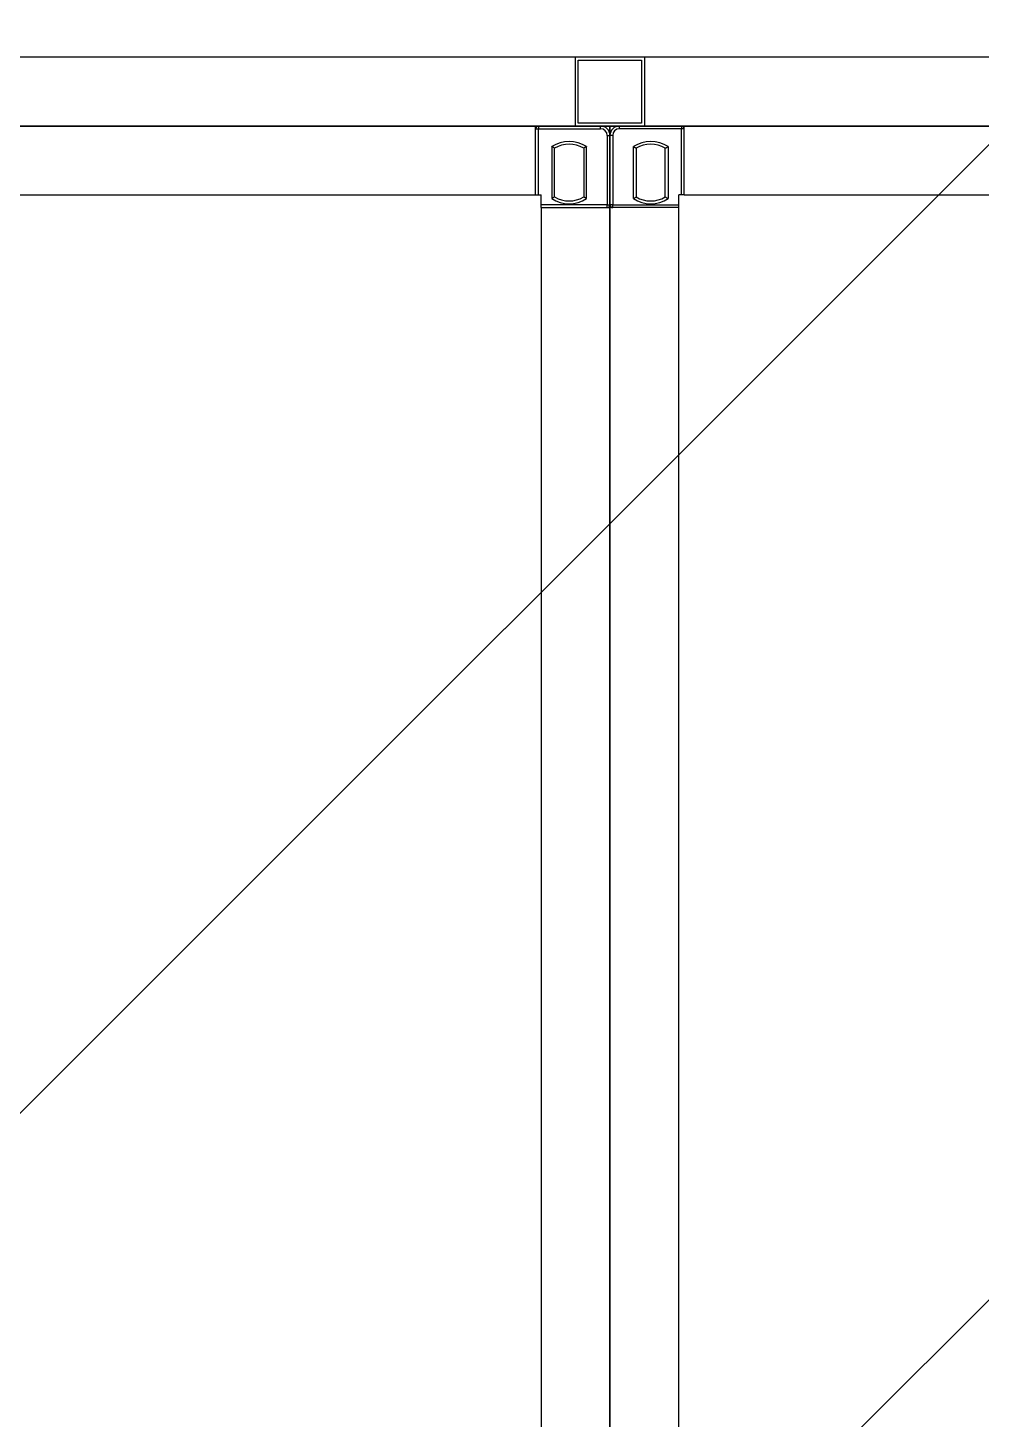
# Model space of a CAD drawing. Header units: millimetres. Extents: x 4133871 to 4440428, y -545651 to -495191.
# Drawn here: x 4277261.5 to 4277386.3, y -500892.3 to -500710.2 of the extents above; entities that cross this region are included whole.
import ezdxf

# ---------------------------------------------------------------- set-up
doc = ezdxf.new("R2010")
doc.units = ezdxf.units.MM
doc.header["$LTSCALE"] = 60
doc.layers.add('3', color=3, linetype='Continuous')

# ---------------------------------------------------------------- blocks, each defined once
blk = doc.blocks.new('KEY PLAN_NEW')
at = {"color": 253}
for p, q in [((-987.422, -1488.944), (-1280.302, -1488.944)), ((-1225.362, -1491.944), (-1225.362, -1488.944)), ((-1222.362, -1488.944), (-1225.362, -1488.944)), ((-1225.242, -1489.064), (-1222.482, -1489.064)), ((-1225.242, -1489.064), (-1222.482, -1489.064)), ((-1225.242, -1491.824), (-1225.242, -1489.064)), ((-1222.482, -1489.064), (-1222.482, -1491.824)), ((-1222.362, -1488.944), (-1222.362, -1491.944)), ((-1222.482, -1491.824), (-1225.242, -1491.824)), ((-1225.362, -1491.944), (-1222.362, -1491.944)), ((-1280.622, -1494.944), (-1227.102, -1494.944)), ((-1227.102, -1494.944), (-1226.862, -1494.944)), ((-1226.862, -1495.504), (-1226.862, -1494.944)), ((-1220.622, -1494.944), (-1220.862, -1494.944)), ((-1220.862, -1495.504), (-1220.862, -1494.944)), ((-1220.622, -1494.944), (-1167.102, -1494.944)), ((-1226.862, -1495.504), (-1226.862, -1608.384)), ((-1220.862, -1848.384), (-1220.862, -1495.504))]:
    blk.add_line(p, q, dxfattribs=at)
at = {"color": 253, "linetype": 'Continuous'}
for p, q in [((-1227.102, -1494.944), (-1227.102, -1491.944)), ((-1227.102, -1492.064), (-1226.982, -1492.064)), ((-1226.982, -1491.944), (-1226.982, -1492.064)), ((-1226.982, -1494.944), (-1226.982, -1492.064)), ((-1226.982, -1492.064), (-1224.272, -1492.064)), ((-1224.272, -1492.064), (-1224.272, -1491.944)), ((-1223.982, -1492.064), (-1223.982, -1492.064)), ((-1223.982, -1492.064), (-1223.982, -1492.064)), ((-1223.982, -1492.354), (-1223.862, -1492.354)), ((-1223.982, -1492.354), (-1223.982, -1495.384)), ((-1223.742, -1492.354), (-1223.862, -1492.354)), ((-1223.742, -1492.064), (-1223.742, -1492.064)), ((-1223.742, -1492.064), (-1223.742, -1492.064)), ((-1223.742, -1492.354), (-1223.742, -1495.384)), ((-1223.452, -1492.064), (-1223.452, -1491.944)), ((-1220.742, -1492.064), (-1223.452, -1492.064)), ((-1220.742, -1491.944), (-1220.742, -1492.064)), ((-1220.622, -1492.064), (-1220.742, -1492.064)), ((-1220.742, -1494.944), (-1220.742, -1492.064)), ((-1220.622, -1494.944), (-1220.622, -1491.944)), ((-1226.397, -1492.842), (-1226.397, -1495.105)), ((-1226.277, -1495.039), (-1226.277, -1492.909)), ((-1225.007, -1492.909), (-1225.007, -1495.039)), ((-1224.887, -1495.105), (-1224.887, -1492.842)), ((-1222.837, -1495.105), (-1222.837, -1492.842)), ((-1222.717, -1492.909), (-1222.717, -1495.039)), ((-1221.447, -1495.039), (-1221.447, -1492.909)), ((-1221.327, -1492.842), (-1221.327, -1495.105)), ((-1223.982, -1495.384), (-1226.862, -1495.384)), ((-1223.982, -1495.504), (-1223.982, -1495.384)), ((-1223.982, -1495.384), (-1223.862, -1495.384)), ((-1223.742, -1495.384), (-1223.862, -1495.384)), ((-1223.742, -1495.504), (-1223.742, -1495.384)), ((-1223.742, -1495.384), (-1220.862, -1495.384)), ((-1226.862, -1495.504), (-1223.862, -1495.504)), ((-1220.862, -1495.504), (-1223.862, -1495.504))]:
    blk.add_line(p, q, dxfattribs=at)
at = {"color": 253}
for points in [[(-1283.862, -1491.944), (-1283.862, -1431.944), (-983.862, -1431.944), (-983.862, -1491.944)], [(-1283.862, -1491.944), (-1223.862, -1491.944), (-1223.862, -1611.944), (-1283.862, -1611.944)], [(-1223.862, -1491.944), (-1163.862, -1491.944), (-1163.862, -1851.944), (-1223.862, -1851.944)]]:
    blk.add_lwpolyline(points, close=True, dxfattribs=at)
at = {"color": 253, "linetype": 'Continuous'}
for centre, radius, start, end in [((-1226.982, -1492.064), 0.12, 90, 180), ((-1224.272, -1492.354), 0.41, 0, 90), ((-1224.272, -1492.354), 0.29, 0, 90), ((-1223.452, -1492.354), 0.41, 90, 180), ((-1223.452, -1492.354), 0.29, 90, 180), ((-1220.742, -1492.064), 0.12, 0, 90), ((-1225.642, -1493.974), 1.36, 56.27916, 123.72084), ((-1225.642, -1493.974), 1.24, 59.1964, 120.8036), ((-1222.082, -1493.974), 1.36, 56.27916, 123.72084), ((-1222.082, -1493.974), 1.24, 59.1964, 120.8036), ((-1225.642, -1493.974), 1.36, 236.27916, 303.72084), ((-1225.642, -1493.974), 1.24, 239.1964, 300.8036), ((-1223.982, -1495.384), 0.12, 270, 0), ((-1223.742, -1495.384), 0.12, 180, 270), ((-1222.082, -1493.974), 1.36, 236.27916, 303.72084), ((-1222.082, -1493.974), 1.24, 239.1964, 300.8036)]:
    blk.add_arc(centre, radius, start, end, dxfattribs=at)
for points, knots in [([(-1226.277, -1492.909), (-1226.277, -1492.908, 46), (-1226.278, -1492.908, 46), (-1226.279, -1492.908, 46), (-1226.28, -1492.907, 46), (-1226.28, -1492.907, 46), (-1226.281, -1492.906, 46), (-1226.281, -1492.906, 46), (-1226.282, -1492.906, 46), (-1226.282, -1492.905, 46), (-1226.284, -1492.904, 46), (-1226.285, -1492.904, 46), (-1226.289, -1492.902, 46), (-1226.291, -1492.901, 46), (-1226.294, -1492.899, 46), (-1226.295, -1492.898, 46), (-1226.296, -1492.898, 46), (-1226.297, -1492.897, 46), (-1226.298, -1492.897, 46), (-1226.299, -1492.896, 46), (-1226.301, -1492.895, 46), (-1226.304, -1492.893, 46), (-1226.309, -1492.89, 46), (-1226.312, -1492.889, 46), (-1226.316, -1492.886, 46), (-1226.318, -1492.886, 46), (-1226.32, -1492.884, 46), (-1226.32, -1492.884, 46), (-1226.322, -1492.883, 46), (-1226.323, -1492.883, 46), (-1226.327, -1492.881, 46), (-1226.33, -1492.879, 46), (-1226.336, -1492.875, 46), (-1226.339, -1492.873, 46), (-1226.346, -1492.87, 46), (-1226.35, -1492.868, 46), (-1226.354, -1492.866, 46), (-1226.355, -1492.865, 46), (-1226.357, -1492.864, 46), (-1226.358, -1492.864, 46), (-1226.36, -1492.862, 46), (-1226.362, -1492.861, 46), (-1226.367, -1492.858, 46), (-1226.371, -1492.856, 46), (-1226.378, -1492.852, 46), (-1226.382, -1492.85, 46), (-1226.387, -1492.847, 46), (-1226.389, -1492.846, 46), (-1226.392, -1492.845, 46), (-1226.394, -1492.844, 46), (-1226.395, -1492.843, 46), (-1226.396, -1492.843, 46), (-1226.396, -1492.843, 46), (-1226.397, -1492.842, 46)], [0, 0, 0, 0, 0.06206, 0.12459, 0.12459, 0.155854, 0.155854, 0.171487, 0.171487, 0.187119, 0.187119, 0.249648, 0.249648, 0.312178, 0.312178, 0.343442, 0.343442, 0.359075, 0.359075, 0.374707, 0.374707, 0.437236, 0.437236, 0.499766, 0.499766, 0.53103, 0.53103, 0.546663, 0.546663, 0.562295, 0.562295, 0.624824, 0.624824, 0.687353, 0.687353, 0.749883, 0.749883, 0.765515, 0.765515, 0.781147, 0.781147, 0.812412, 0.812412, 0.874941, 0.874941, 0.937471, 0.937471, 0.968735, 0.968735, 0.984368, 0.992184, 0.992184, 1, 1, 1, 1]), ([(-1224.887, -1492.842), (-1224.887, -1492.843, 46), (-1224.888, -1492.843, 46), (-1224.889, -1492.843, 46), (-1224.89, -1492.844, 46), (-1224.891, -1492.845, 46), (-1224.894, -1492.846, 46), (-1224.896, -1492.847, 46), (-1224.902, -1492.85, 46), (-1224.905, -1492.852, 46), (-1224.913, -1492.856, 46), (-1224.916, -1492.858, 46), (-1224.922, -1492.861, 46), (-1224.923, -1492.862, 46), (-1224.926, -1492.864, 46), (-1224.927, -1492.864, 46), (-1224.929, -1492.865, 46), (-1224.93, -1492.866, 46), (-1224.934, -1492.868, 46), (-1224.937, -1492.87, 46), (-1224.944, -1492.873, 46), (-1224.947, -1492.875, 46), (-1224.954, -1492.879, 46), (-1224.957, -1492.881, 46), (-1224.961, -1492.883, 46), (-1224.962, -1492.883, 46), (-1224.963, -1492.884, 46), (-1224.964, -1492.884, 46), (-1224.966, -1492.886, 46), (-1224.967, -1492.886, 46), (-1224.972, -1492.889, 46), (-1224.974, -1492.89, 46), (-1224.98, -1492.893, 46), (-1224.982, -1492.895, 46), (-1224.985, -1492.896, 46), (-1224.986, -1492.897, 46), (-1224.987, -1492.897, 46), (-1224.987, -1492.898, 46), (-1224.989, -1492.898, 46), (-1224.99, -1492.899, 46), (-1224.993, -1492.901, 46), (-1224.995, -1492.902, 46), (-1224.998, -1492.904, 46), (-1225, -1492.904, 46), (-1225.001, -1492.905, 46), (-1225.002, -1492.906, 46), (-1225.002, -1492.906, 46), (-1225.002, -1492.906, 46), (-1225.003, -1492.907, 46), (-1225.004, -1492.907, 46), (-1225.005, -1492.908, 46), (-1225.006, -1492.908, 46), (-1225.007, -1492.908, 46), (-1225.007, -1492.909, 46)], [0, 0, 0, 0, 0.00782, 0.00782, 0.015639, 0.031279, 0.031279, 0.062557, 0.062557, 0.125114, 0.125114, 0.187671, 0.187671, 0.21895, 0.21895, 0.234589, 0.234589, 0.250228, 0.250228, 0.312785, 0.312785, 0.375342, 0.375342, 0.437899, 0.437899, 0.453538, 0.453538, 0.469178, 0.469178, 0.500456, 0.500456, 0.563013, 0.563013, 0.62557, 0.62557, 0.641209, 0.641209, 0.656849, 0.656849, 0.688127, 0.688127, 0.750684, 0.750684, 0.813241, 0.813241, 0.828881, 0.828881, 0.84452, 0.84452, 0.875798, 0.875798, 0.938355, 1, 1, 1, 1]), ([(-1222.837, -1492.842), (-1222.836, -1492.843, 46), (-1222.836, -1492.843, 46), (-1222.835, -1492.843, 46), (-1222.834, -1492.844, 46), (-1222.832, -1492.845, 46), (-1222.829, -1492.846, 46), (-1222.827, -1492.847, 46), (-1222.822, -1492.85, 46), (-1222.818, -1492.852, 46), (-1222.811, -1492.856, 46), (-1222.807, -1492.858, 46), (-1222.802, -1492.861, 46), (-1222.8, -1492.862, 46), (-1222.798, -1492.864, 46), (-1222.797, -1492.864, 46), (-1222.795, -1492.865, 46), (-1222.794, -1492.866, 46), (-1222.79, -1492.868, 46), (-1222.786, -1492.87, 46), (-1222.779, -1492.873, 46), (-1222.776, -1492.875, 46), (-1222.77, -1492.879, 46), (-1222.767, -1492.881, 46), (-1222.763, -1492.883, 46), (-1222.762, -1492.883, 46), (-1222.76, -1492.884, 46), (-1222.76, -1492.884, 46), (-1222.758, -1492.886, 46), (-1222.756, -1492.886, 46), (-1222.752, -1492.889, 46), (-1222.749, -1492.89, 46), (-1222.744, -1492.893, 46), (-1222.741, -1492.895, 46), (-1222.739, -1492.896, 46), (-1222.738, -1492.897, 46), (-1222.737, -1492.897, 46), (-1222.736, -1492.898, 46), (-1222.735, -1492.898, 46), (-1222.734, -1492.899, 46), (-1222.731, -1492.901, 46), (-1222.729, -1492.902, 46), (-1222.725, -1492.904, 46), (-1222.724, -1492.904, 46), (-1222.722, -1492.905, 46), (-1222.722, -1492.906, 46), (-1222.721, -1492.906, 46), (-1222.721, -1492.906, 46), (-1222.72, -1492.907, 46), (-1222.72, -1492.907, 46), (-1222.719, -1492.908, 46), (-1222.718, -1492.908, 46), (-1222.717, -1492.908, 46), (-1222.717, -1492.909, 46)], [0, 0, 0, 0, 0.00782, 0.00782, 0.015639, 0.031279, 0.031279, 0.062557, 0.062557, 0.125114, 0.125114, 0.187671, 0.187671, 0.21895, 0.21895, 0.234589, 0.234589, 0.250228, 0.250228, 0.312785, 0.312785, 0.375342, 0.375342, 0.437899, 0.437899, 0.453538, 0.453538, 0.469178, 0.469178, 0.500456, 0.500456, 0.563013, 0.563013, 0.62557, 0.62557, 0.641209, 0.641209, 0.656849, 0.656849, 0.688127, 0.688127, 0.750684, 0.750684, 0.813241, 0.813241, 0.828881, 0.828881, 0.84452, 0.84452, 0.875798, 0.875798, 0.938355, 1, 1, 1, 1]), ([(-1221.447, -1492.909), (-1221.447, -1492.908, 46), (-1221.446, -1492.908, 46), (-1221.445, -1492.908, 46), (-1221.444, -1492.907, 46), (-1221.443, -1492.907, 46), (-1221.442, -1492.906, 46), (-1221.442, -1492.906, 46), (-1221.442, -1492.906, 46), (-1221.441, -1492.905, 46), (-1221.44, -1492.904, 46), (-1221.438, -1492.904, 46), (-1221.435, -1492.902, 46), (-1221.433, -1492.901, 46), (-1221.43, -1492.899, 46), (-1221.429, -1492.898, 46), (-1221.427, -1492.898, 46), (-1221.427, -1492.897, 46), (-1221.426, -1492.897, 46), (-1221.425, -1492.896, 46), (-1221.422, -1492.895, 46), (-1221.42, -1492.893, 46), (-1221.414, -1492.89, 46), (-1221.412, -1492.889, 46), (-1221.407, -1492.886, 46), (-1221.406, -1492.886, 46), (-1221.404, -1492.884, 46), (-1221.403, -1492.884, 46), (-1221.402, -1492.883, 46), (-1221.401, -1492.883, 46), (-1221.397, -1492.881, 46), (-1221.394, -1492.879, 46), (-1221.387, -1492.875, 46), (-1221.384, -1492.873, 46), (-1221.377, -1492.87, 46), (-1221.374, -1492.868, 46), (-1221.37, -1492.866, 46), (-1221.369, -1492.865, 46), (-1221.367, -1492.864, 46), (-1221.366, -1492.864, 46), (-1221.363, -1492.862, 46), (-1221.362, -1492.861, 46), (-1221.356, -1492.858, 46), (-1221.353, -1492.856, 46), (-1221.345, -1492.852, 46), (-1221.342, -1492.85, 46), (-1221.336, -1492.847, 46), (-1221.334, -1492.846, 46), (-1221.331, -1492.845, 46), (-1221.33, -1492.844, 46), (-1221.329, -1492.843, 46), (-1221.328, -1492.843, 46), (-1221.327, -1492.843, 46), (-1221.327, -1492.842, 46)], [0, 0, 0, 0, 0.06206, 0.12459, 0.12459, 0.155854, 0.155854, 0.171487, 0.171487, 0.187119, 0.187119, 0.249648, 0.249648, 0.312178, 0.312178, 0.343442, 0.343442, 0.359075, 0.359075, 0.374707, 0.374707, 0.437236, 0.437236, 0.499766, 0.499766, 0.53103, 0.53103, 0.546663, 0.546663, 0.562295, 0.562295, 0.624824, 0.624824, 0.687353, 0.687353, 0.749883, 0.749883, 0.765515, 0.765515, 0.781147, 0.781147, 0.812412, 0.812412, 0.874941, 0.874941, 0.937471, 0.937471, 0.968735, 0.968735, 0.984368, 0.992184, 0.992184, 1, 1, 1, 1]), ([(-1226.277, -1495.039), (-1226.277, -1495.039, 46), (-1226.278, -1495.039, 46), (-1226.279, -1495.04, 46), (-1226.28, -1495.04, 46), (-1226.28, -1495.041, 46), (-1226.281, -1495.041, 46), (-1226.281, -1495.041, 46), (-1226.282, -1495.042, 46), (-1226.282, -1495.042, 46), (-1226.284, -1495.043, 46), (-1226.285, -1495.044, 46), (-1226.289, -1495.045, 46), (-1226.291, -1495.046, 46), (-1226.294, -1495.048, 46), (-1226.295, -1495.049, 46), (-1226.296, -1495.05, 46), (-1226.297, -1495.05, 46), (-1226.298, -1495.051, 46), (-1226.299, -1495.051, 46), (-1226.301, -1495.053, 46), (-1226.304, -1495.054, 46), (-1226.309, -1495.057, 46), (-1226.312, -1495.058, 46), (-1226.316, -1495.061, 46), (-1226.318, -1495.062, 46), (-1226.32, -1495.063, 46), (-1226.32, -1495.063, 46), (-1226.322, -1495.064, 46), (-1226.323, -1495.064, 46), (-1226.327, -1495.067, 46), (-1226.33, -1495.068, 46), (-1226.336, -1495.072, 46), (-1226.339, -1495.074, 46), (-1226.346, -1495.077, 46), (-1226.35, -1495.079, 46), (-1226.354, -1495.082, 46), (-1226.355, -1495.082, 46), (-1226.357, -1495.083, 46), (-1226.358, -1495.084, 46), (-1226.36, -1495.085, 46), (-1226.362, -1495.086, 46), (-1226.367, -1495.089, 46), (-1226.371, -1495.091, 46), (-1226.378, -1495.095, 46), (-1226.382, -1495.097, 46), (-1226.387, -1495.1, 46), (-1226.389, -1495.101, 46), (-1226.392, -1495.102, 46), (-1226.394, -1495.103, 46), (-1226.395, -1495.104, 46), (-1226.396, -1495.104, 46), (-1226.396, -1495.105, 46), (-1226.397, -1495.105, 46)], [0, 0, 0, 0, 0.06206, 0.12459, 0.12459, 0.155854, 0.155854, 0.171487, 0.171487, 0.187119, 0.187119, 0.249648, 0.249648, 0.312178, 0.312178, 0.343442, 0.343442, 0.359075, 0.359075, 0.374707, 0.374707, 0.437236, 0.437236, 0.499766, 0.499766, 0.53103, 0.53103, 0.546663, 0.546663, 0.562295, 0.562295, 0.624824, 0.624824, 0.687353, 0.687353, 0.749883, 0.749883, 0.765515, 0.765515, 0.781147, 0.781147, 0.812412, 0.812412, 0.874941, 0.874941, 0.937471, 0.937471, 0.968735, 0.968735, 0.984368, 0.992184, 0.992184, 1, 1, 1, 1]), ([(-1224.887, -1495.105), (-1224.887, -1495.105, 46), (-1224.888, -1495.104, 46), (-1224.889, -1495.104, 46), (-1224.89, -1495.103, 46), (-1224.891, -1495.102, 46), (-1224.894, -1495.101, 46), (-1224.896, -1495.1, 46), (-1224.902, -1495.097, 46), (-1224.905, -1495.095, 46), (-1224.913, -1495.091, 46), (-1224.916, -1495.089, 46), (-1224.922, -1495.086, 46), (-1224.923, -1495.085, 46), (-1224.926, -1495.084, 46), (-1224.927, -1495.083, 46), (-1224.929, -1495.082, 46), (-1224.93, -1495.082, 46), (-1224.934, -1495.079, 46), (-1224.937, -1495.077, 46), (-1224.944, -1495.074, 46), (-1224.947, -1495.072, 46), (-1224.954, -1495.068, 46), (-1224.957, -1495.067, 46), (-1224.961, -1495.064, 46), (-1224.962, -1495.064, 46), (-1224.963, -1495.063, 46), (-1224.964, -1495.063, 46), (-1224.966, -1495.062, 46), (-1224.967, -1495.061, 46), (-1224.972, -1495.058, 46), (-1224.974, -1495.057, 46), (-1224.98, -1495.054, 46), (-1224.982, -1495.053, 46), (-1224.985, -1495.051, 46), (-1224.986, -1495.051, 46), (-1224.987, -1495.05, 46), (-1224.987, -1495.05, 46), (-1224.989, -1495.049, 46), (-1224.99, -1495.048, 46), (-1224.993, -1495.046, 46), (-1224.995, -1495.045, 46), (-1224.998, -1495.044, 46), (-1225, -1495.043, 46), (-1225.001, -1495.042, 46), (-1225.002, -1495.042, 46), (-1225.002, -1495.041, 46), (-1225.002, -1495.041, 46), (-1225.003, -1495.041, 46), (-1225.004, -1495.04, 46), (-1225.005, -1495.04, 46), (-1225.006, -1495.039, 46), (-1225.007, -1495.039, 46), (-1225.007, -1495.039, 46)], [0, 0, 0, 0, 0.00782, 0.00782, 0.015639, 0.031279, 0.031279, 0.062557, 0.062557, 0.125114, 0.125114, 0.187671, 0.187671, 0.21895, 0.21895, 0.234589, 0.234589, 0.250228, 0.250228, 0.312785, 0.312785, 0.375342, 0.375342, 0.437899, 0.437899, 0.453538, 0.453538, 0.469178, 0.469178, 0.500456, 0.500456, 0.563013, 0.563013, 0.62557, 0.62557, 0.641209, 0.641209, 0.656849, 0.656849, 0.688127, 0.688127, 0.750684, 0.750684, 0.813241, 0.813241, 0.828881, 0.828881, 0.84452, 0.84452, 0.875798, 0.875798, 0.938355, 1, 1, 1, 1]), ([(-1222.837, -1495.105), (-1222.836, -1495.105, 46), (-1222.836, -1495.104, 46), (-1222.835, -1495.104, 46), (-1222.834, -1495.103, 46), (-1222.832, -1495.102, 46), (-1222.829, -1495.101, 46), (-1222.827, -1495.1, 46), (-1222.822, -1495.097, 46), (-1222.818, -1495.095, 46), (-1222.811, -1495.091, 46), (-1222.807, -1495.089, 46), (-1222.802, -1495.086, 46), (-1222.8, -1495.085, 46), (-1222.798, -1495.084, 46), (-1222.797, -1495.083, 46), (-1222.795, -1495.082, 46), (-1222.794, -1495.082, 46), (-1222.79, -1495.079, 46), (-1222.786, -1495.077, 46), (-1222.779, -1495.074, 46), (-1222.776, -1495.072, 46), (-1222.77, -1495.068, 46), (-1222.767, -1495.067, 46), (-1222.763, -1495.064, 46), (-1222.762, -1495.064, 46), (-1222.76, -1495.063, 46), (-1222.76, -1495.063, 46), (-1222.758, -1495.062, 46), (-1222.756, -1495.061, 46), (-1222.752, -1495.058, 46), (-1222.749, -1495.057, 46), (-1222.744, -1495.054, 46), (-1222.741, -1495.053, 46), (-1222.739, -1495.051, 46), (-1222.738, -1495.051, 46), (-1222.737, -1495.05, 46), (-1222.736, -1495.05, 46), (-1222.735, -1495.049, 46), (-1222.734, -1495.048, 46), (-1222.731, -1495.046, 46), (-1222.729, -1495.045, 46), (-1222.725, -1495.044, 46), (-1222.724, -1495.043, 46), (-1222.722, -1495.042, 46), (-1222.722, -1495.042, 46), (-1222.721, -1495.041, 46), (-1222.721, -1495.041, 46), (-1222.72, -1495.041, 46), (-1222.72, -1495.04, 46), (-1222.719, -1495.04, 46), (-1222.718, -1495.039, 46), (-1222.717, -1495.039, 46), (-1222.717, -1495.039, 46)], [0, 0, 0, 0, 0.00782, 0.00782, 0.015639, 0.031279, 0.031279, 0.062557, 0.062557, 0.125114, 0.125114, 0.187671, 0.187671, 0.21895, 0.21895, 0.234589, 0.234589, 0.250228, 0.250228, 0.312785, 0.312785, 0.375342, 0.375342, 0.437899, 0.437899, 0.453538, 0.453538, 0.469178, 0.469178, 0.500456, 0.500456, 0.563013, 0.563013, 0.62557, 0.62557, 0.641209, 0.641209, 0.656849, 0.656849, 0.688127, 0.688127, 0.750684, 0.750684, 0.813241, 0.813241, 0.828881, 0.828881, 0.84452, 0.84452, 0.875798, 0.875798, 0.938355, 1, 1, 1, 1]), ([(-1221.447, -1495.039), (-1221.447, -1495.039, 46), (-1221.446, -1495.039, 46), (-1221.445, -1495.04, 46), (-1221.444, -1495.04, 46), (-1221.443, -1495.041, 46), (-1221.442, -1495.041, 46), (-1221.442, -1495.041, 46), (-1221.442, -1495.042, 46), (-1221.441, -1495.042, 46), (-1221.44, -1495.043, 46), (-1221.438, -1495.044, 46), (-1221.435, -1495.045, 46), (-1221.433, -1495.046, 46), (-1221.43, -1495.048, 46), (-1221.429, -1495.049, 46), (-1221.427, -1495.05, 46), (-1221.427, -1495.05, 46), (-1221.426, -1495.051, 46), (-1221.425, -1495.051, 46), (-1221.422, -1495.053, 46), (-1221.42, -1495.054, 46), (-1221.414, -1495.057, 46), (-1221.412, -1495.058, 46), (-1221.407, -1495.061, 46), (-1221.406, -1495.062, 46), (-1221.404, -1495.063, 46), (-1221.403, -1495.063, 46), (-1221.402, -1495.064, 46), (-1221.401, -1495.064, 46), (-1221.397, -1495.067, 46), (-1221.394, -1495.068, 46), (-1221.387, -1495.072, 46), (-1221.384, -1495.074, 46), (-1221.377, -1495.077, 46), (-1221.374, -1495.079, 46), (-1221.37, -1495.082, 46), (-1221.369, -1495.082, 46), (-1221.367, -1495.083, 46), (-1221.366, -1495.084, 46), (-1221.363, -1495.085, 46), (-1221.362, -1495.086, 46), (-1221.356, -1495.089, 46), (-1221.353, -1495.091, 46), (-1221.345, -1495.095, 46), (-1221.342, -1495.097, 46), (-1221.336, -1495.1, 46), (-1221.334, -1495.101, 46), (-1221.331, -1495.102, 46), (-1221.33, -1495.103, 46), (-1221.329, -1495.104, 46), (-1221.328, -1495.104, 46), (-1221.327, -1495.105, 46), (-1221.327, -1495.105, 46)], [0, 0, 0, 0, 0.06206, 0.12459, 0.12459, 0.155854, 0.155854, 0.171487, 0.171487, 0.187119, 0.187119, 0.249648, 0.249648, 0.312178, 0.312178, 0.343442, 0.343442, 0.359075, 0.359075, 0.374707, 0.374707, 0.437236, 0.437236, 0.499766, 0.499766, 0.53103, 0.53103, 0.546663, 0.546663, 0.562295, 0.562295, 0.624824, 0.624824, 0.687353, 0.687353, 0.749883, 0.749883, 0.765515, 0.765515, 0.781147, 0.781147, 0.812412, 0.812412, 0.874941, 0.874941, 0.937471, 0.937471, 0.968735, 0.968735, 0.984368, 0.992184, 0.992184, 1, 1, 1, 1])]:
    blk.add_open_spline(points, degree=3, knots=knots, dxfattribs=at)

msp = doc.modelspace()

# ---------------------------------------------------------------- hatches: boundary and pattern name
at = {"layer": '3'}
h = msp.add_hatch(dxfattribs=at)
h.set_pattern_fill('ANSI31', color=256, scale=855.36)
h.set_pattern_definition([(45, (64725.06, -107751.94), (-75.603857, 75.603857), [])])
h.paths.add_polyline_path([(4276337.71, -500083.05), (4276517.71, -500083.05), (4276517.71, -499723.05), (4277057.71, -499723.05), (4277057.71, -499543.05), (4278157.71, -499543.05), (4278157.71, -499665.45), (4278998.07, -499665.45), (4278998.07, -500263.05), (4279057.71, -500263.05), (4279057.71, -501723.05), (4277806.71, -501723.05), (4277806.71, -501727.55), (4277797.71, -501727.55), (4277797.71, -501903.05), (4277237.71, -501903.05), (4277237.71, -501543.05), (4276877.71, -501543.05), (4276877.71, -501183.05), (4276517.71, -501183.05), (4276517.71, -500823.05), (4275977.71, -500823.05), (4275977.71, -500443.05), (4276337.71, -500443.05)])

# ---------------------------------------------------------------- block references
at = {"xscale": 3, "yscale": 3, "zscale": 3}
msp.add_blockref('KEY PLAN_NEW', (4281009.3, -496247.22), dxfattribs=at)

doc.saveas('drawing.dxf')
